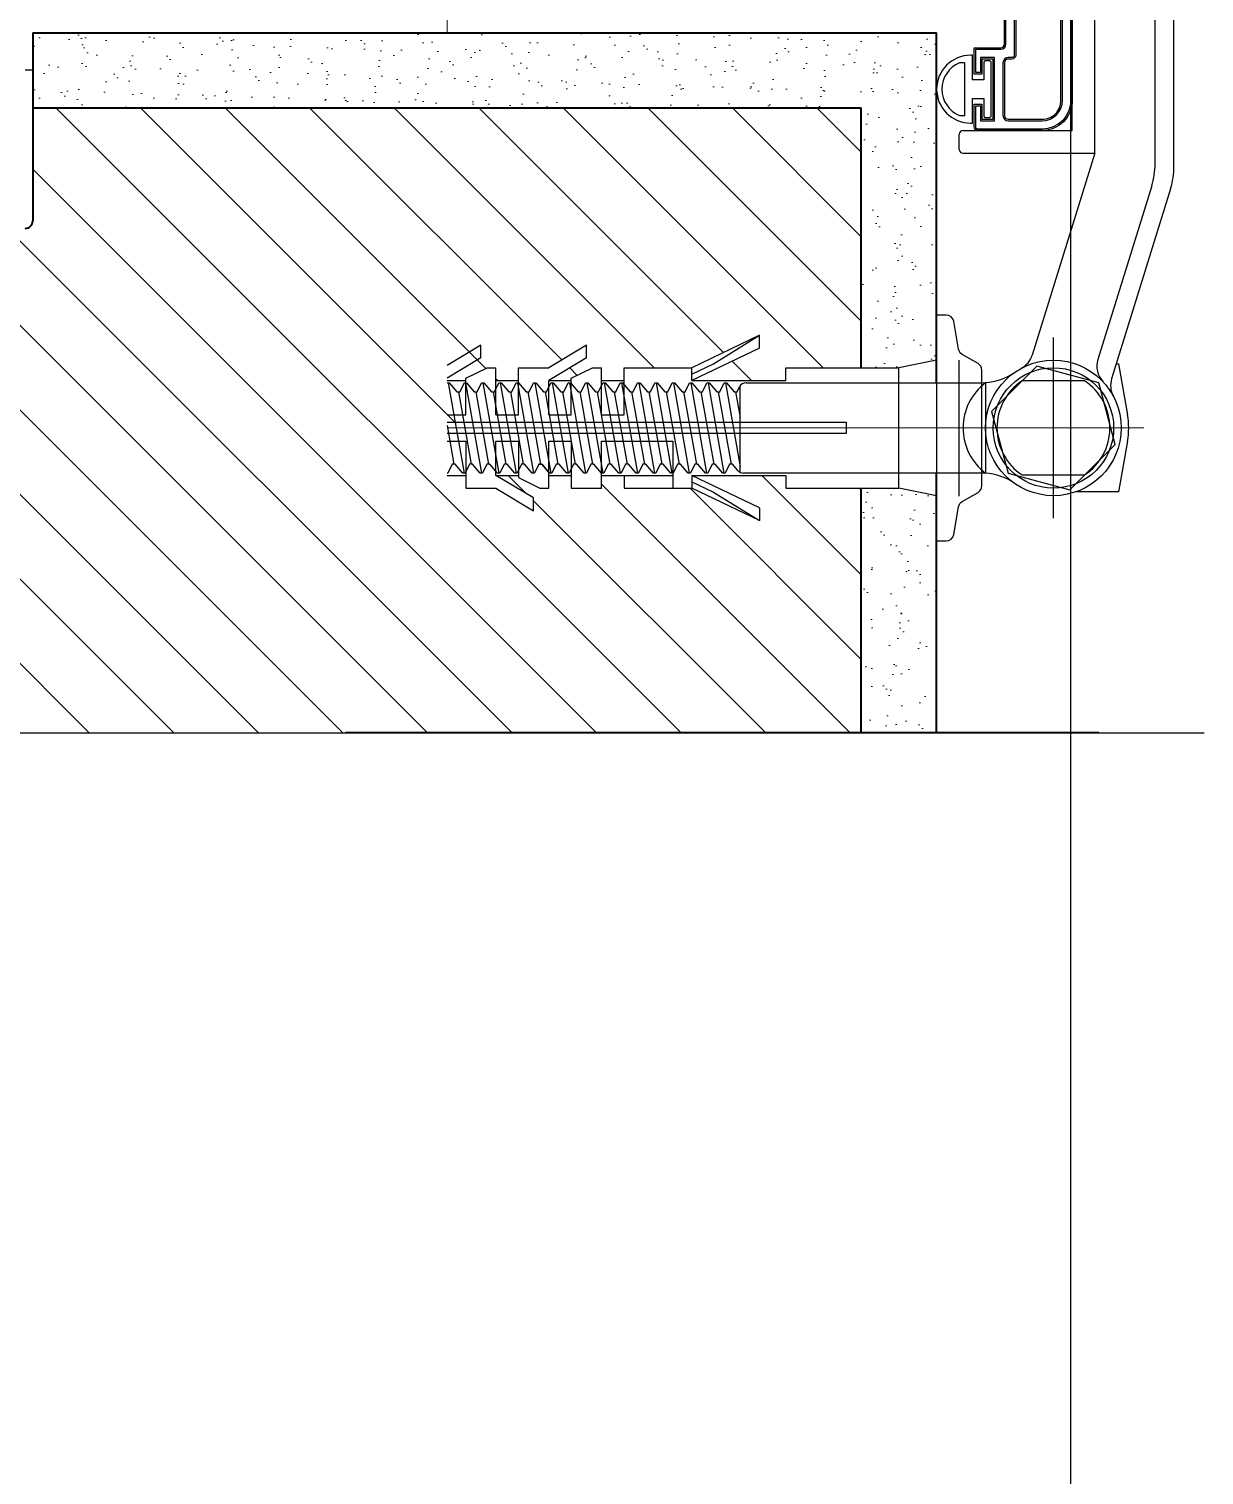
# Model space of a CAD drawing. Header units: millimetres. Extents: x 1251.1 to 1334.1, y 1577.6 to 1641.3.
# Drawn here: x 1298.6073 to 1298.7633, y 1613.4057 to 1613.5978 of the extents above; entities that cross this region are included whole.
import ezdxf

# ---------------------------------------------------------------- set-up
doc = ezdxf.new("R2010")
doc.units = ezdxf.units.MM
doc.linetypes.add('TRATTOPUNTO', pattern=[1, 0.5, -0.25, 0, -0.25])
doc.layers.add('MONTANTI sezioni - windows structure section', color=2, linetype='Continuous')
doc.layers.add('MURATURA', color=140, linetype='Continuous')
for name, color, linetype, lineweight in [('MURATURA sezioni - section wall', 7, 'Continuous', 40), ('PROIEZIONI finissime - fine lines', 251, 'Continuous', 9), ('SEZIONI medie - small section', 2, 'Continuous', 25), ('TRATTEGGIO - hatch', 252, 'Continuous', 20)]:
    doc.layers.add(name, color=color, linetype=linetype, lineweight=lineweight)

msp = doc.modelspace()

# ---------------------------------------------------------------- hatches: boundary and pattern name
at = {"layer": 'TRATTEGGIO - hatch'}
h = msp.add_hatch(dxfattribs=at)
h.set_pattern_fill('AR-SAND', color=256, scale=9.99999999999999e-05, angle=90, style=0)
h.set_pattern_definition([(232.5, (1298.162255909953, 1620.449824839633), (-0.004894132373293419, 0.0001600031295984047), [0, -0.003860799999999998, 0, -0.004317999999999997, 0, -0.004127499999999997]), (262.5, (1298.162255909953, 1620.449824839633), (-0.007168251005683537, -0.004495232831380021), [0, -0.002082799999999999, 0, -0.003479799999999997, 0, -0.001333499999999999]), (302.5, (1298.162255909953, 1620.452949039633), (-1.437184678545738e-05, -0.007909923702414572), [0, -0.001269999999999995, 0, -0.004571999999999983, 0, -0.005968999999999978]), (312.5, (1298.162255909953, 1620.452949039633), (-0.002229293232572161, -0.007635564524722966), [0, -0.0006349999999999995, 0, -0.002997199999999997, 0, -0.003428999999999997])])
h.paths.add_polyline_path([(1298.607785570899, 1613.587281313198), (1298.607785570899, 1613.597281313198), (1298.727785570899, 1613.597281313198), (1298.727785570899, 1613.553781313198), (1298.722785570899, 1613.552781313198), (1298.717785570899, 1613.552781313198), (1298.717785570899, 1613.587281313198)])
h.paths.add_polyline_path([(1298.727785570899, 1613.504281313198), (1298.717785570899, 1613.504281313198), (1298.717785570899, 1613.536781313198), (1298.722785570899, 1613.536781313198), (1298.727785570899, 1613.535781313198), (1298.727785570899, 1613.529781313198)])
h = msp.add_hatch(dxfattribs=at)
h.set_pattern_fill('ANSI31', color=256, scale=0.0025, angle=90, style=0)
h.set_pattern_definition([(135, (2077.323994996053, 1181.051795239792), (-0.005612660075668221, -0.005612660075668221), [])])
h.paths.add_polyline_path([(1298.475428917151, 1613.504281313198), (1298.475428917151, 1613.533894111539), (1298.529793417642, 1613.542281313198), (1298.529793417642, 1613.571156285538, 0.1952256424290443), (1298.530161268633, 1613.570500130325), (1298.550181900701, 1613.554500130325, 0.1701742515066235), (1298.550806202967, 1613.554281313198), (1298.596816851448, 1613.554281313198, 0.4142135623730951), (1298.597816851448, 1613.555281313198), (1298.597816851448, 1613.571281313198), (1298.606785570899, 1613.571281313198, 0.4142135623730284), (1298.607785570899, 1613.572281313198), (1298.607785570899, 1613.587281313198), (1298.717785570899, 1613.587281313198), (1298.717785570899, 1613.552781313198), (1298.707785570899, 1613.552781313198), (1298.707785570899, 1613.551081313198), (1298.695285570899, 1613.551081313198), (1298.704285570899, 1613.555381313198), (1298.704285570899, 1613.557081313198), (1298.695285570899, 1613.552781313198), (1298.686285570899, 1613.552781313198), (1298.686285570899, 1613.551081313198), (1298.683285570899, 1613.551081313198), (1298.683285570899, 1613.552781313198), (1298.682118904232, 1613.552781313198), (1298.679285570899, 1613.551381313198), (1298.679285570899, 1613.551081313198), (1298.676285570899, 1613.551081313198), (1298.681285570899, 1613.554081313198), (1298.681285570899, 1613.555781313198), (1298.676285570899, 1613.552781313198), (1298.672285570899, 1613.552781313198), (1298.672285570899, 1613.551081313198), (1298.669285570899, 1613.551081313198), (1298.669285570899, 1613.552781313198), (1298.668118904232, 1613.552781313198), (1298.665285570899, 1613.551381313198), (1298.665285570899, 1613.550781313198), (1298.665085570899, 1613.550781313198), (1298.664497163276, 1613.549581313198), (1298.664097163276, 1613.549581313198), (1298.663085570899, 1613.550781313198), (1298.662935570899, 1613.550781313198), (1298.663993532783, 1613.544781313198), (1298.662843532783, 1613.544781313198), (1298.663689902291, 1613.539981313198), (1298.663889902291, 1613.539981313198), (1298.664901494667, 1613.538781313198), (1298.665285570899, 1613.538781313198), (1298.665285570899, 1613.536781313198), (1298.669285570899, 1613.536781313198), (1298.674285570899, 1613.533781313198), (1298.674285570899, 1613.535481313198), (1298.669285570899, 1613.538481313198), (1298.672285570899, 1613.538481313198), (1298.672285570899, 1613.538181313198), (1298.675118904232, 1613.536781313198), (1298.676285570899, 1613.536781313198), (1298.676285570899, 1613.538481313198), (1298.679285570899, 1613.538481313198), (1298.679285570899, 1613.536781313198), (1298.683285570899, 1613.536781313198), (1298.683285570899, 1613.538481313198), (1298.686285570899, 1613.538481313198), (1298.686285570899, 1613.536781313198), (1298.695285570899, 1613.536781313198), (1298.704285570899, 1613.532481313198), (1298.704285570899, 1613.534181313198), (1298.695285570899, 1613.538481313198), (1298.707785570899, 1613.538481313198), (1298.707785570899, 1613.536781313198), (1298.717785570899, 1613.536781313198), (1298.717785570899, 1613.504281313198)])

# ---------------------------------------------------------------- linework, layer by layer
at = {"layer": 'MONTANTI sezioni - windows structure section'}
for p, q in [((1298.759285570899, 1613.579517285168), (1298.759285570899, 1613.644281313198)), ((1298.756785570899, 1613.579895976509), (1298.756785570899, 1613.633281313198)), ((1298.748785570899, 1613.581281313198), (1298.748785570899, 1613.604531313198)), ((1298.745785570899, 1613.584281313198), (1298.745785570899, 1613.602281313198)), ((1298.662785570899, 1613.597281313198), (1298.727785570899, 1613.597281313198)), ((1298.727785570899, 1613.550781313198), (1298.727785570899, 1613.597281313198)), ((1298.662785570899, 1613.587281313198), (1298.717785570899, 1613.587281313198)), ((1298.717785570899, 1613.552781313198), (1298.717785570899, 1613.587281313198)), ((1298.730785570899, 1613.581781313198), (1298.730785570899, 1613.583781313198)), ((1298.730785570899, 1613.581781313198), (1298.730785570899, 1613.583781313198)), ((1298.731285570899, 1613.584281313198), (1298.745785570899, 1613.584281313198)), ((1298.731285570899, 1613.581281313198), (1298.748785570899, 1613.581281313198)), ((1298.748785570899, 1613.581281313198), (1298.74047006296, 1613.554462943708)), ((1298.756336961485, 1613.576934399584), (1298.749184391145, 1613.553866623618)), ((1298.758836961485, 1613.576555708244), (1298.751010170948, 1613.551313502708)), ((1298.704285570899, 1613.557081313198), (1298.695285570899, 1613.552781313198)), ((1298.704285570899, 1613.557081313198), (1298.695285570899, 1613.552781313198)), ((1298.698160223707, 1613.553304758429), (1298.704285570899, 1613.557081313198)), ((1298.698160223707, 1613.553304758429), (1298.704285570899, 1613.557081313198)), ((1298.704285570899, 1613.555381313198), (1298.704285570899, 1613.557081313198)), ((1298.704285570899, 1613.555381313198), (1298.704285570899, 1613.557081313198)), ((1298.743285570899, 1613.532781313198), (1298.743285570899, 1613.556781313198)), ((1298.667285570899, 1613.555781313198), (1298.662785570899, 1613.553081313198)), ((1298.667285570899, 1613.555781313198), (1298.662785570899, 1613.553081313198)), ((1298.667285570899, 1613.554081313198), (1298.667285570899, 1613.555781313198)), ((1298.667285570899, 1613.554081313198), (1298.667285570899, 1613.555781313198)), ((1298.681285570899, 1613.555781313198), (1298.676285570899, 1613.552781313198)), ((1298.681285570899, 1613.555781313198), (1298.676285570899, 1613.552781313198)), ((1298.681285570899, 1613.554081313198), (1298.681285570899, 1613.555781313198)), ((1298.681285570899, 1613.554081313198), (1298.681285570899, 1613.555781313198)), ((1298.704285570899, 1613.555381313198), (1298.695285570899, 1613.551081313198)), ((1298.704285570899, 1613.555381313198), (1298.695285570899, 1613.551081313198)), ((1298.667285570899, 1613.554081313198), (1298.662785570899, 1613.551381313198)), ((1298.667285570899, 1613.554081313198), (1298.662785570899, 1613.551381313198)), ((1298.665285570899, 1613.551381313198), (1298.668118904232, 1613.552781313198)), ((1298.665285570899, 1613.551381313198), (1298.668118904232, 1613.552781313198)), ((1298.668118904232, 1613.552781313198), (1298.669285570899, 1613.552781313198)), ((1298.668118904232, 1613.552781313198), (1298.669285570899, 1613.552781313198)), ((1298.669285570899, 1613.546531313198), (1298.669285570899, 1613.552781313198)), ((1298.669285570899, 1613.546531313198), (1298.669285570899, 1613.552781313198)), ((1298.672285570899, 1613.546531313198), (1298.672285570899, 1613.552781313198)), ((1298.672285570899, 1613.552781313198), (1298.676285570899, 1613.552781313198)), ((1298.672285570899, 1613.546531313198), (1298.672285570899, 1613.552781313198)), ((1298.672285570899, 1613.552781313198), (1298.676285570899, 1613.552781313198)), ((1298.681285570899, 1613.554081313198), (1298.676285570899, 1613.551081313198)), ((1298.681285570899, 1613.554081313198), (1298.676285570899, 1613.551081313198)), ((1298.679285570899, 1613.551381313198), (1298.682118904232, 1613.552781313198)), ((1298.679285570899, 1613.551381313198), (1298.682118904232, 1613.552781313198)), ((1298.682118904232, 1613.552781313198), (1298.683285570899, 1613.552781313198)), ((1298.682118904232, 1613.552781313198), (1298.683285570899, 1613.552781313198)), ((1298.683285570899, 1613.546531313198), (1298.683285570899, 1613.552781313198)), ((1298.683285570899, 1613.546531313198), (1298.683285570899, 1613.552781313198)), ((1298.686285570899, 1613.552781313198), (1298.695285570899, 1613.552781313198)), ((1298.686285570899, 1613.552781313198), (1298.695285570899, 1613.552781313198)), ((1298.686285570899, 1613.546531313198), (1298.686285570899, 1613.552781313198)), ((1298.686285570899, 1613.546531313198), (1298.686285570899, 1613.552781313198)), ((1298.695285570899, 1613.551931313198), (1298.698160223707, 1613.553304758429)), ((1298.695285570899, 1613.551931313198), (1298.698160223707, 1613.553304758429)), ((1298.695285570899, 1613.551081313198), (1298.695285570899, 1613.552781313198)), ((1298.695285570899, 1613.551081313198), (1298.695285570899, 1613.552781313198)), ((1298.707785570899, 1613.551081313198), (1298.707785570899, 1613.552781313198)), ((1298.707785570899, 1613.552781313198), (1298.722785570899, 1613.552781313198)), ((1298.707785570899, 1613.551081313198), (1298.707785570899, 1613.552781313198)), ((1298.707785570899, 1613.552781313198), (1298.722785570899, 1613.552781313198)), ((1298.727785570899, 1613.553781313198), (1298.722785570899, 1613.552781313198)), ((1298.727785570899, 1613.553781313198), (1298.722785570899, 1613.552781313198)), ((1298.722785570899, 1613.536781313198), (1298.722785570899, 1613.552781313198)), ((1298.722785570899, 1613.536781313198), (1298.722785570899, 1613.552781313198)), ((1298.730785570899, 1613.535717083387), (1298.730785570899, 1613.553793509677)), ((1298.730785570899, 1613.535717083387), (1298.730785570899, 1613.553793509677)), ((1298.751620325259, 1613.553281313198), (1298.751941057682, 1613.553281313198)), ((1298.751941057682, 1613.553281313198), (1298.753133648429, 1613.546517794975)), ((1298.662785570899, 1613.551081313198), (1298.665285570899, 1613.551081313198)), ((1298.662785570899, 1613.551081313198), (1298.665285570899, 1613.551081313198)), ((1298.662785570899, 1613.550781313198), (1298.663085570899, 1613.550781313198)), ((1298.662785570899, 1613.550781313198), (1298.663085570899, 1613.550781313198)), ((1298.662935570899, 1613.550781313198), (1298.665051494667, 1613.538781313198)), ((1298.662935570899, 1613.550781313198), (1298.665051494667, 1613.538781313198)), ((1298.663085570899, 1613.550781313198), (1298.664097163276, 1613.549581313198)), ((1298.663085570899, 1613.550781313198), (1298.664097163276, 1613.549581313198)), ((1298.664497163276, 1613.549581313198), (1298.665085570899, 1613.550781313198)), ((1298.664497163276, 1613.549581313198), (1298.665085570899, 1613.550781313198)), ((1298.665085570899, 1613.550781313198), (1298.665385570899, 1613.550781313198)), ((1298.665085570899, 1613.550781313198), (1298.665385570899, 1613.550781313198)), ((1298.665235570899, 1613.550781313198), (1298.667351494667, 1613.538781313198)), ((1298.665235570899, 1613.550781313198), (1298.667351494667, 1613.538781313198)), ((1298.665285570899, 1613.546531313198), (1298.665285570899, 1613.551381313198)), ((1298.665285570899, 1613.546531313198), (1298.665285570899, 1613.551381313198)), ((1298.665385570899, 1613.550781313198), (1298.666397163276, 1613.549581313198)), ((1298.665385570899, 1613.550781313198), (1298.666397163276, 1613.549581313198)), ((1298.666797163276, 1613.549581313198), (1298.667385570899, 1613.550781313198)), ((1298.666797163276, 1613.549581313198), (1298.667385570899, 1613.550781313198)), ((1298.667385570899, 1613.550781313198), (1298.667685570899, 1613.550781313198)), ((1298.667385570899, 1613.550781313198), (1298.667685570899, 1613.550781313198)), ((1298.667535570899, 1613.550781313198), (1298.669651494668, 1613.538781313198)), ((1298.667535570899, 1613.550781313198), (1298.669651494668, 1613.538781313198)), ((1298.667685570899, 1613.550781313198), (1298.668697163276, 1613.549581313198)), ((1298.667685570899, 1613.550781313198), (1298.668697163276, 1613.549581313198)), ((1298.669097163276, 1613.549581313198), (1298.669685570899, 1613.550781313198)), ((1298.669097163276, 1613.549581313198), (1298.669685570899, 1613.550781313198)), ((1298.669285570899, 1613.551081313198), (1298.672285570899, 1613.551081313198)), ((1298.669285570899, 1613.551081313198), (1298.672285570899, 1613.551081313198)), ((1298.669685570899, 1613.550781313198), (1298.669985570899, 1613.550781313198)), ((1298.669685570899, 1613.550781313198), (1298.669985570899, 1613.550781313198)), ((1298.669835570899, 1613.550781313198), (1298.671951494667, 1613.538781313198)), ((1298.669835570899, 1613.550781313198), (1298.671951494667, 1613.538781313198)), ((1298.669985570899, 1613.550781313198), (1298.670997163276, 1613.549581313198)), ((1298.669985570899, 1613.550781313198), (1298.670997163276, 1613.549581313198)), ((1298.671397163276, 1613.549581313198), (1298.671985570899, 1613.550781313198)), ((1298.671397163276, 1613.549581313198), (1298.671985570899, 1613.550781313198)), ((1298.671985570899, 1613.550781313198), (1298.672285570899, 1613.550781313198)), ((1298.671985570899, 1613.550781313198), (1298.672285570899, 1613.550781313198)), ((1298.672135570899, 1613.550781313198), (1298.674251494667, 1613.538781313198)), ((1298.672135570899, 1613.550781313198), (1298.674251494667, 1613.538781313198)), ((1298.672285570899, 1613.550781313198), (1298.673297163276, 1613.549581313198)), ((1298.672285570899, 1613.550781313198), (1298.673297163276, 1613.549581313198)), ((1298.673697163276, 1613.549581313198), (1298.674285570899, 1613.550781313198)), ((1298.673697163276, 1613.549581313198), (1298.674285570899, 1613.550781313198)), ((1298.674285570899, 1613.550781313198), (1298.674585570899, 1613.550781313198)), ((1298.674285570899, 1613.550781313198), (1298.674585570899, 1613.550781313198)), ((1298.674435570899, 1613.550781313198), (1298.676551494667, 1613.538781313198)), ((1298.674435570899, 1613.550781313198), (1298.676551494667, 1613.538781313198)), ((1298.674585570899, 1613.550781313198), (1298.675597163276, 1613.549581313198)), ((1298.674585570899, 1613.550781313198), (1298.675597163276, 1613.549581313198)), ((1298.675997163276, 1613.549581313198), (1298.676585570899, 1613.550781313198)), ((1298.675997163276, 1613.549581313198), (1298.676585570899, 1613.550781313198)), ((1298.676285570899, 1613.546531313198), (1298.676285570899, 1613.551081313198)), ((1298.676285570899, 1613.551081313198), (1298.679285570899, 1613.551081313198)), ((1298.676285570899, 1613.546531313198), (1298.676285570899, 1613.551081313198)), ((1298.676285570899, 1613.551081313198), (1298.679285570899, 1613.551081313198)), ((1298.676585570899, 1613.550781313198), (1298.676885570899, 1613.550781313198)), ((1298.676585570899, 1613.550781313198), (1298.676885570899, 1613.550781313198)), ((1298.676735570899, 1613.550781313198), (1298.678851494667, 1613.538781313198)), ((1298.676735570899, 1613.550781313198), (1298.678851494667, 1613.538781313198)), ((1298.676885570899, 1613.550781313198), (1298.677897163276, 1613.549581313198)), ((1298.676885570899, 1613.550781313198), (1298.677897163276, 1613.549581313198)), ((1298.678297163276, 1613.549581313198), (1298.678885570899, 1613.550781313198)), ((1298.678297163276, 1613.549581313198), (1298.678885570899, 1613.550781313198)), ((1298.678885570899, 1613.550781313198), (1298.679185570899, 1613.550781313198)), ((1298.678885570899, 1613.550781313198), (1298.679185570899, 1613.550781313198)), ((1298.679035570899, 1613.550781313198), (1298.681151494667, 1613.538781313198)), ((1298.679035570899, 1613.550781313198), (1298.681151494667, 1613.538781313198)), ((1298.679185570899, 1613.550781313198), (1298.680197163276, 1613.549581313198)), ((1298.679185570899, 1613.550781313198), (1298.680197163276, 1613.549581313198)), ((1298.679285570899, 1613.546531313198), (1298.679285570899, 1613.551381313198)), ((1298.679285570899, 1613.546531313198), (1298.679285570899, 1613.551381313198)), ((1298.680597163276, 1613.549581313198), (1298.681185570899, 1613.550781313198)), ((1298.680597163276, 1613.549581313198), (1298.681185570899, 1613.550781313198)), ((1298.681185570899, 1613.550781313198), (1298.681485570899, 1613.550781313198)), ((1298.681185570899, 1613.550781313198), (1298.681485570899, 1613.550781313198)), ((1298.681335570899, 1613.550781313198), (1298.683451494667, 1613.538781313198)), ((1298.681335570899, 1613.550781313198), (1298.683451494667, 1613.538781313198)), ((1298.681485570899, 1613.550781313198), (1298.682497163276, 1613.549581313198)), ((1298.681485570899, 1613.550781313198), (1298.682497163276, 1613.549581313198)), ((1298.682897163276, 1613.549581313198), (1298.683485570899, 1613.550781313198)), ((1298.682897163276, 1613.549581313198), (1298.683485570899, 1613.550781313198)), ((1298.683285570899, 1613.551081313198), (1298.686285570899, 1613.551081313198)), ((1298.683285570899, 1613.551081313198), (1298.686285570899, 1613.551081313198)), ((1298.683485570899, 1613.550781313198), (1298.683785570899, 1613.550781313198)), ((1298.683485570899, 1613.550781313198), (1298.683785570899, 1613.550781313198)), ((1298.683635570899, 1613.550781313198), (1298.685751494667, 1613.538781313198)), ((1298.683635570899, 1613.550781313198), (1298.685751494667, 1613.538781313198)), ((1298.683785570899, 1613.550781313198), (1298.684797163276, 1613.549581313198)), ((1298.683785570899, 1613.550781313198), (1298.684797163276, 1613.549581313198)), ((1298.685197163276, 1613.549581313198), (1298.685785570899, 1613.550781313198)), ((1298.685197163276, 1613.549581313198), (1298.685785570899, 1613.550781313198)), ((1298.685785570899, 1613.550781313198), (1298.686085570899, 1613.550781313198)), ((1298.685785570899, 1613.550781313198), (1298.686085570899, 1613.550781313198)), ((1298.685935570899, 1613.550781313198), (1298.688051494667, 1613.538781313198)), ((1298.685935570899, 1613.550781313198), (1298.688051494667, 1613.538781313198)), ((1298.686085570899, 1613.550781313198), (1298.687097163276, 1613.549581313198)), ((1298.686085570899, 1613.550781313198), (1298.687097163276, 1613.549581313198)), ((1298.687497163276, 1613.549581313198), (1298.688085570899, 1613.550781313198)), ((1298.687497163276, 1613.549581313198), (1298.688085570899, 1613.550781313198)), ((1298.688085570899, 1613.550781313198), (1298.688385570899, 1613.550781313198)), ((1298.688085570899, 1613.550781313198), (1298.688385570899, 1613.550781313198)), ((1298.688235570899, 1613.550781313198), (1298.690351494668, 1613.538781313198)), ((1298.688235570899, 1613.550781313198), (1298.690351494668, 1613.538781313198)), ((1298.688385570899, 1613.550781313198), (1298.689397163276, 1613.549581313198)), ((1298.688385570899, 1613.550781313198), (1298.689397163276, 1613.549581313198)), ((1298.689797163276, 1613.549581313198), (1298.690385570899, 1613.550781313198)), ((1298.689797163276, 1613.549581313198), (1298.690385570899, 1613.550781313198)), ((1298.690385570899, 1613.550781313198), (1298.690685570899, 1613.550781313198)), ((1298.690385570899, 1613.550781313198), (1298.690685570899, 1613.550781313198)), ((1298.690535570899, 1613.550781313198), (1298.692651494667, 1613.538781313198)), ((1298.690535570899, 1613.550781313198), (1298.692651494667, 1613.538781313198)), ((1298.690685570899, 1613.550781313198), (1298.691697163276, 1613.549581313198)), ((1298.690685570899, 1613.550781313198), (1298.691697163276, 1613.549581313198)), ((1298.692097163276, 1613.549581313198), (1298.692685570899, 1613.550781313198)), ((1298.692097163276, 1613.549581313198), (1298.692685570899, 1613.550781313198)), ((1298.692685570899, 1613.550781313198), (1298.692985570899, 1613.550781313198)), ((1298.692685570899, 1613.550781313198), (1298.692985570899, 1613.550781313198)), ((1298.692835570899, 1613.550781313198), (1298.694951494667, 1613.538781313198)), ((1298.692835570899, 1613.550781313198), (1298.694951494667, 1613.538781313198)), ((1298.692985570899, 1613.550781313198), (1298.693997163276, 1613.549581313198)), ((1298.692985570899, 1613.550781313198), (1298.693997163276, 1613.549581313198)), ((1298.694397163276, 1613.549581313198), (1298.694985570899, 1613.550781313198)), ((1298.694397163276, 1613.549581313198), (1298.694985570899, 1613.550781313198)), ((1298.694985570899, 1613.550781313198), (1298.695285570899, 1613.550781313198)), ((1298.694985570899, 1613.550781313198), (1298.695285570899, 1613.550781313198)), ((1298.695135570899, 1613.550781313198), (1298.697251494667, 1613.538781313198)), ((1298.695135570899, 1613.550781313198), (1298.697251494667, 1613.538781313198)), ((1298.695285570899, 1613.551081313198), (1298.707785570899, 1613.551081313198)), ((1298.695285570899, 1613.551081313198), (1298.707785570899, 1613.551081313198)), ((1298.695285570899, 1613.550781313198), (1298.696297163276, 1613.549581313198)), ((1298.695285570899, 1613.550781313198), (1298.696297163276, 1613.549581313198)), ((1298.696697163276, 1613.549581313198), (1298.697285570899, 1613.550781313198)), ((1298.696697163276, 1613.549581313198), (1298.697285570899, 1613.550781313198)), ((1298.697285570899, 1613.550781313198), (1298.697585570899, 1613.550781313198)), ((1298.697285570899, 1613.550781313198), (1298.697585570899, 1613.550781313198)), ((1298.697435570899, 1613.550781313198), (1298.699551494668, 1613.538781313198)), ((1298.697435570899, 1613.550781313198), (1298.699551494668, 1613.538781313198)), ((1298.697585570899, 1613.550781313198), (1298.698597163276, 1613.549581313198)), ((1298.697585570899, 1613.550781313198), (1298.698597163276, 1613.549581313198)), ((1298.698997163276, 1613.549581313198), (1298.699585570899, 1613.550781313198)), ((1298.698997163276, 1613.549581313198), (1298.699585570899, 1613.550781313198)), ((1298.699585570899, 1613.550781313198), (1298.699885570899, 1613.550781313198)), ((1298.699585570899, 1613.550781313198), (1298.699885570899, 1613.550781313198)), ((1298.699735570899, 1613.550781313198), (1298.701701494667, 1613.539632005471)), ((1298.699735570899, 1613.550781313198), (1298.701701494667, 1613.539632005471)), ((1298.699885570899, 1613.550781313198), (1298.700897163276, 1613.549581313198)), ((1298.699885570899, 1613.550781313198), (1298.700897163276, 1613.549581313198)), ((1298.702508978495, 1613.550781313198), (1298.73369778888, 1613.550781313198)), ((1298.702508978495, 1613.550781313198), (1298.73369778888, 1613.550781313198)), ((1298.734285570899, 1613.550781313198), (1298.734285570899, 1613.538781313198)), ((1298.734285570899, 1613.550781313198), (1298.734285570899, 1613.538781313198)), ((1298.664097163276, 1613.549581313198), (1298.664497163276, 1613.549581313198)), ((1298.664097163276, 1613.549581313198), (1298.664497163276, 1613.549581313198)), ((1298.664297163276, 1613.549581313198), (1298.665989902291, 1613.539981313198)), ((1298.664297163276, 1613.549581313198), (1298.665989902291, 1613.539981313198)), ((1298.666397163276, 1613.549581313198), (1298.666797163276, 1613.549581313198)), ((1298.666397163276, 1613.549581313198), (1298.666797163276, 1613.549581313198)), ((1298.666597163276, 1613.549581313198), (1298.668289902291, 1613.539981313198)), ((1298.666597163276, 1613.549581313198), (1298.668289902291, 1613.539981313198)), ((1298.668697163276, 1613.549581313198), (1298.669097163276, 1613.549581313198)), ((1298.668697163276, 1613.549581313198), (1298.669097163276, 1613.549581313198)), ((1298.668897163276, 1613.549581313198), (1298.67058990229, 1613.539981313198)), ((1298.668897163276, 1613.549581313198), (1298.67058990229, 1613.539981313198)), ((1298.670997163276, 1613.549581313198), (1298.671397163276, 1613.549581313198)), ((1298.670997163276, 1613.549581313198), (1298.671397163276, 1613.549581313198)), ((1298.671197163276, 1613.549581313198), (1298.672889902291, 1613.539981313198)), ((1298.671197163276, 1613.549581313198), (1298.672889902291, 1613.539981313198)), ((1298.673297163276, 1613.549581313198), (1298.673697163276, 1613.549581313198)), ((1298.673297163276, 1613.549581313198), (1298.673697163276, 1613.549581313198)), ((1298.673497163276, 1613.549581313198), (1298.675189902291, 1613.539981313198)), ((1298.673497163276, 1613.549581313198), (1298.675189902291, 1613.539981313198)), ((1298.675597163276, 1613.549581313198), (1298.675997163276, 1613.549581313198)), ((1298.675597163276, 1613.549581313198), (1298.675997163276, 1613.549581313198)), ((1298.675797163276, 1613.549581313198), (1298.677489902291, 1613.539981313198)), ((1298.675797163276, 1613.549581313198), (1298.677489902291, 1613.539981313198)), ((1298.677897163276, 1613.549581313198), (1298.678297163276, 1613.549581313198)), ((1298.677897163276, 1613.549581313198), (1298.678297163276, 1613.549581313198)), ((1298.678097163276, 1613.549581313198), (1298.67978990229, 1613.539981313198)), ((1298.678097163276, 1613.549581313198), (1298.67978990229, 1613.539981313198)), ((1298.680197163276, 1613.549581313198), (1298.680597163276, 1613.549581313198)), ((1298.680197163276, 1613.549581313198), (1298.680597163276, 1613.549581313198)), ((1298.680397163276, 1613.549581313198), (1298.68208990229, 1613.539981313198)), ((1298.680397163276, 1613.549581313198), (1298.68208990229, 1613.539981313198)), ((1298.682497163276, 1613.549581313198), (1298.682897163276, 1613.549581313198)), ((1298.682497163276, 1613.549581313198), (1298.682897163276, 1613.549581313198)), ((1298.682697163276, 1613.549581313198), (1298.684389902291, 1613.539981313198)), ((1298.682697163276, 1613.549581313198), (1298.684389902291, 1613.539981313198)), ((1298.684797163276, 1613.549581313198), (1298.685197163276, 1613.549581313198)), ((1298.684797163276, 1613.549581313198), (1298.685197163276, 1613.549581313198)), ((1298.684997163276, 1613.549581313198), (1298.68668990229, 1613.539981313198)), ((1298.684997163276, 1613.549581313198), (1298.68668990229, 1613.539981313198)), ((1298.687097163276, 1613.549581313198), (1298.687497163276, 1613.549581313198)), ((1298.687097163276, 1613.549581313198), (1298.687497163276, 1613.549581313198)), ((1298.687297163276, 1613.549581313198), (1298.68898990229, 1613.539981313198)), ((1298.687297163276, 1613.549581313198), (1298.68898990229, 1613.539981313198)), ((1298.689397163276, 1613.549581313198), (1298.689797163276, 1613.549581313198)), ((1298.689397163276, 1613.549581313198), (1298.689797163276, 1613.549581313198)), ((1298.689597163276, 1613.549581313198), (1298.69128990229, 1613.539981313198)), ((1298.689597163276, 1613.549581313198), (1298.69128990229, 1613.539981313198)), ((1298.691697163276, 1613.549581313198), (1298.692097163276, 1613.549581313198)), ((1298.691697163276, 1613.549581313198), (1298.692097163276, 1613.549581313198)), ((1298.691897163276, 1613.549581313198), (1298.693589902291, 1613.539981313198)), ((1298.691897163276, 1613.549581313198), (1298.693589902291, 1613.539981313198)), ((1298.693997163276, 1613.549581313198), (1298.694397163276, 1613.549581313198)), ((1298.693997163276, 1613.549581313198), (1298.694397163276, 1613.549581313198)), ((1298.694197163276, 1613.549581313198), (1298.695889902291, 1613.539981313198)), ((1298.694197163276, 1613.549581313198), (1298.695889902291, 1613.539981313198)), ((1298.696297163276, 1613.549581313198), (1298.696697163276, 1613.549581313198)), ((1298.696297163276, 1613.549581313198), (1298.696697163276, 1613.549581313198)), ((1298.696497163276, 1613.549581313198), (1298.698189902291, 1613.539981313198)), ((1298.696497163276, 1613.549581313198), (1298.698189902291, 1613.539981313198)), ((1298.698597163276, 1613.549581313198), (1298.698997163276, 1613.549581313198)), ((1298.698597163276, 1613.549581313198), (1298.698997163276, 1613.549581313198)), ((1298.698797163276, 1613.549581313198), (1298.70048990229, 1613.539981313198)), ((1298.698797163276, 1613.549581313198), (1298.70048990229, 1613.539981313198)), ((1298.700897163276, 1613.549581313198), (1298.701297163276, 1613.549581313198)), ((1298.700897163276, 1613.549581313198), (1298.701297163276, 1613.549581313198)), ((1298.701097163276, 1613.549581313198), (1298.701701494667, 1613.546153979564)), ((1298.701097163276, 1613.549581313198), (1298.701701494667, 1613.546153979564)), ((1298.701297163276, 1613.549581313198), (1298.701611108739, 1613.550221574372)), ((1298.701297163276, 1613.549581313198), (1298.701611108739, 1613.550221574372)), ((1298.701701494667, 1613.53889596054), (1298.701701494667, 1613.550371202907)), ((1298.701701494667, 1613.53889596054), (1298.701701494667, 1613.550371202907)), ((1298.662785570899, 1613.546531313198), (1298.665285570899, 1613.546531313198)), ((1298.662785570899, 1613.546531313198), (1298.665285570899, 1613.546531313198)), ((1298.662785570899, 1613.545531313198), (1298.715785570899, 1613.545531313198)), ((1298.662785570899, 1613.545531313198), (1298.715785570899, 1613.545531313198)), ((1298.662785570899, 1613.545110031378), (1298.663689902291, 1613.539981313198)), ((1298.662785570899, 1613.545110031378), (1298.663689902291, 1613.539981313198)), ((1298.669285570899, 1613.546531313198), (1298.672285570899, 1613.546531313198)), ((1298.669285570899, 1613.546531313198), (1298.672285570899, 1613.546531313198)), ((1298.676285570899, 1613.546531313198), (1298.679285570899, 1613.546531313198)), ((1298.676285570899, 1613.546531313198), (1298.679285570899, 1613.546531313198)), ((1298.683285570899, 1613.546531313198), (1298.686285570899, 1613.546531313198)), ((1298.683285570899, 1613.546531313198), (1298.686285570899, 1613.546531313198)), ((1298.715785570899, 1613.545531313198), (1298.715785570899, 1613.544031313198)), ((1298.715785570899, 1613.545531313198), (1298.715785570899, 1613.544031313198)), ((1298.715785570899, 1613.544031313198), (1298.662785570899, 1613.544031313198)), ((1298.715785570899, 1613.544031313198), (1298.662785570899, 1613.544031313198)), ((1298.662785570899, 1613.543031313198), (1298.665285570899, 1613.543031313198)), ((1298.662785570899, 1613.543031313198), (1298.665285570899, 1613.543031313198)), ((1298.665285570899, 1613.543031313198), (1298.665285570899, 1613.536781313198)), ((1298.665285570899, 1613.543031313198), (1298.665285570899, 1613.536781313198)), ((1298.669285570899, 1613.543031313198), (1298.672285570899, 1613.543031313198)), ((1298.669285570899, 1613.538481313198), (1298.669285570899, 1613.543031313198)), ((1298.669285570899, 1613.538481313198), (1298.669285570899, 1613.543031313198)), ((1298.669285570899, 1613.543031313198), (1298.672285570899, 1613.543031313198)), ((1298.672285570899, 1613.543031313198), (1298.672285570899, 1613.538181313198)), ((1298.672285570899, 1613.543031313198), (1298.672285570899, 1613.538181313198)), ((1298.676285570899, 1613.543031313198), (1298.679285570899, 1613.543031313198)), ((1298.676285570899, 1613.536781313198), (1298.676285570899, 1613.543031313198)), ((1298.676285570899, 1613.536781313198), (1298.676285570899, 1613.543031313198)), ((1298.676285570899, 1613.543031313198), (1298.679285570899, 1613.543031313198)), ((1298.679285570899, 1613.543031313198), (1298.679285570899, 1613.536781313198)), ((1298.679285570899, 1613.543031313198), (1298.679285570899, 1613.536781313198)), ((1298.683285570899, 1613.543031313198), (1298.692785570899, 1613.543031313198)), ((1298.683285570899, 1613.543031313198), (1298.692785570899, 1613.543031313198)), ((1298.683285570899, 1613.536781313198), (1298.683285570899, 1613.543031313198)), ((1298.683285570899, 1613.536781313198), (1298.683285570899, 1613.543031313198)), ((1298.692785570899, 1613.543031313198), (1298.692785570899, 1613.536781313198)), ((1298.692785570899, 1613.543031313198), (1298.692785570899, 1613.536781313198)), ((1298.753133648429, 1613.543044831421), (1298.751941057682, 1613.536281313198)), ((1298.663489902291, 1613.539981313198), (1298.662901494667, 1613.538781313198)), ((1298.663489902291, 1613.539981313198), (1298.662901494667, 1613.538781313198)), ((1298.663889902291, 1613.539981313198), (1298.663489902291, 1613.539981313198)), ((1298.663889902291, 1613.539981313198), (1298.663489902291, 1613.539981313198)), ((1298.664901494667, 1613.538781313198), (1298.663889902291, 1613.539981313198)), ((1298.664901494667, 1613.538781313198), (1298.663889902291, 1613.539981313198)), ((1298.66578990229, 1613.539981313198), (1298.665201494667, 1613.538781313198)), ((1298.66578990229, 1613.539981313198), (1298.665201494667, 1613.538781313198)), ((1298.666189902291, 1613.539981313198), (1298.66578990229, 1613.539981313198)), ((1298.666189902291, 1613.539981313198), (1298.66578990229, 1613.539981313198)), ((1298.667201494667, 1613.538781313198), (1298.666189902291, 1613.539981313198)), ((1298.667201494667, 1613.538781313198), (1298.666189902291, 1613.539981313198)), ((1298.66808990229, 1613.539981313198), (1298.667501494667, 1613.538781313198)), ((1298.66808990229, 1613.539981313198), (1298.667501494667, 1613.538781313198)), ((1298.668489902291, 1613.539981313198), (1298.66808990229, 1613.539981313198)), ((1298.668489902291, 1613.539981313198), (1298.66808990229, 1613.539981313198)), ((1298.669501494667, 1613.538781313198), (1298.668489902291, 1613.539981313198)), ((1298.669501494667, 1613.538781313198), (1298.668489902291, 1613.539981313198)), ((1298.67038990229, 1613.539981313198), (1298.669801494667, 1613.538781313198)), ((1298.67038990229, 1613.539981313198), (1298.669801494667, 1613.538781313198)), ((1298.67078990229, 1613.539981313198), (1298.67038990229, 1613.539981313198)), ((1298.67078990229, 1613.539981313198), (1298.67038990229, 1613.539981313198)), ((1298.671801494667, 1613.538781313198), (1298.67078990229, 1613.539981313198)), ((1298.671801494667, 1613.538781313198), (1298.67078990229, 1613.539981313198)), ((1298.672689902291, 1613.539981313198), (1298.672101494667, 1613.538781313198)), ((1298.672689902291, 1613.539981313198), (1298.672101494667, 1613.538781313198)), ((1298.67308990229, 1613.539981313198), (1298.672689902291, 1613.539981313198)), ((1298.67308990229, 1613.539981313198), (1298.672689902291, 1613.539981313198)), ((1298.674101494667, 1613.538781313198), (1298.67308990229, 1613.539981313198)), ((1298.674101494667, 1613.538781313198), (1298.67308990229, 1613.539981313198)), ((1298.67498990229, 1613.539981313198), (1298.674401494667, 1613.538781313198)), ((1298.67498990229, 1613.539981313198), (1298.674401494667, 1613.538781313198)), ((1298.675389902291, 1613.539981313198), (1298.67498990229, 1613.539981313198)), ((1298.67498990229, 1613.539981313198), (1298.675389902291, 1613.539981313198)), ((1298.67498990229, 1613.539981313198), (1298.675389902291, 1613.539981313198)), ((1298.675389902291, 1613.539981313198), (1298.67498990229, 1613.539981313198)), ((1298.676401494668, 1613.538781313198), (1298.675389902291, 1613.539981313198)), ((1298.675389902291, 1613.539981313198), (1298.676401494668, 1613.538781313198)), ((1298.675389902291, 1613.539981313198), (1298.676401494668, 1613.538781313198)), ((1298.676401494668, 1613.538781313198), (1298.675389902291, 1613.539981313198)), ((1298.677289902291, 1613.539981313198), (1298.676701494667, 1613.538781313198)), ((1298.677289902291, 1613.539981313198), (1298.676701494667, 1613.538781313198)), ((1298.67768990229, 1613.539981313198), (1298.677289902291, 1613.539981313198)), ((1298.67768990229, 1613.539981313198), (1298.677289902291, 1613.539981313198)), ((1298.678701494667, 1613.538781313198), (1298.67768990229, 1613.539981313198)), ((1298.678701494667, 1613.538781313198), (1298.67768990229, 1613.539981313198)), ((1298.67958990229, 1613.539981313198), (1298.679001494667, 1613.538781313198)), ((1298.67958990229, 1613.539981313198), (1298.679001494667, 1613.538781313198)), ((1298.679989902291, 1613.539981313198), (1298.67958990229, 1613.539981313198)), ((1298.679989902291, 1613.539981313198), (1298.67958990229, 1613.539981313198)), ((1298.681001494667, 1613.538781313198), (1298.679989902291, 1613.539981313198)), ((1298.681001494667, 1613.538781313198), (1298.679989902291, 1613.539981313198)), ((1298.681889902291, 1613.539981313198), (1298.681301494667, 1613.538781313198)), ((1298.681889902291, 1613.539981313198), (1298.681301494667, 1613.538781313198)), ((1298.68228990229, 1613.539981313198), (1298.681889902291, 1613.539981313198)), ((1298.68228990229, 1613.539981313198), (1298.681889902291, 1613.539981313198)), ((1298.683301494667, 1613.538781313198), (1298.68228990229, 1613.539981313198)), ((1298.683301494667, 1613.538781313198), (1298.68228990229, 1613.539981313198)), ((1298.684189902291, 1613.539981313198), (1298.683601494668, 1613.538781313198)), ((1298.684189902291, 1613.539981313198), (1298.683601494668, 1613.538781313198)), ((1298.684589902291, 1613.539981313198), (1298.684189902291, 1613.539981313198)), ((1298.684589902291, 1613.539981313198), (1298.684189902291, 1613.539981313198)), ((1298.685601494667, 1613.538781313198), (1298.684589902291, 1613.539981313198)), ((1298.685601494667, 1613.538781313198), (1298.684589902291, 1613.539981313198)), ((1298.686489902291, 1613.539981313198), (1298.685901494667, 1613.538781313198)), ((1298.686489902291, 1613.539981313198), (1298.685901494667, 1613.538781313198)), ((1298.686889902291, 1613.539981313198), (1298.686489902291, 1613.539981313198)), ((1298.686889902291, 1613.539981313198), (1298.686489902291, 1613.539981313198)), ((1298.687901494667, 1613.538781313198), (1298.686889902291, 1613.539981313198)), ((1298.687901494667, 1613.538781313198), (1298.686889902291, 1613.539981313198)), ((1298.68878990229, 1613.539981313198), (1298.688201494667, 1613.538781313198)), ((1298.68878990229, 1613.539981313198), (1298.688201494667, 1613.538781313198)), ((1298.689189902291, 1613.539981313198), (1298.68878990229, 1613.539981313198)), ((1298.689189902291, 1613.539981313198), (1298.68878990229, 1613.539981313198)), ((1298.690201494667, 1613.538781313198), (1298.689189902291, 1613.539981313198)), ((1298.690201494667, 1613.538781313198), (1298.689189902291, 1613.539981313198)), ((1298.691089902291, 1613.539981313198), (1298.690501494667, 1613.538781313198)), ((1298.691089902291, 1613.539981313198), (1298.690501494667, 1613.538781313198)), ((1298.69148990229, 1613.539981313198), (1298.691089902291, 1613.539981313198)), ((1298.69148990229, 1613.539981313198), (1298.691089902291, 1613.539981313198)), ((1298.692501494667, 1613.538781313198), (1298.69148990229, 1613.539981313198)), ((1298.692501494667, 1613.538781313198), (1298.69148990229, 1613.539981313198)), ((1298.693389902291, 1613.539981313198), (1298.692801494667, 1613.538781313198)), ((1298.693389902291, 1613.539981313198), (1298.692801494667, 1613.538781313198)), ((1298.693789902291, 1613.539981313198), (1298.693389902291, 1613.539981313198)), ((1298.693789902291, 1613.539981313198), (1298.693389902291, 1613.539981313198)), ((1298.694801494667, 1613.538781313198), (1298.693789902291, 1613.539981313198)), ((1298.694801494667, 1613.538781313198), (1298.693789902291, 1613.539981313198)), ((1298.69568990229, 1613.539981313198), (1298.695101494667, 1613.538781313198)), ((1298.69568990229, 1613.539981313198), (1298.695101494667, 1613.538781313198)), ((1298.696089902291, 1613.539981313198), (1298.69568990229, 1613.539981313198)), ((1298.696089902291, 1613.539981313198), (1298.69568990229, 1613.539981313198)), ((1298.697101494667, 1613.538781313198), (1298.696089902291, 1613.539981313198)), ((1298.697101494667, 1613.538781313198), (1298.696089902291, 1613.539981313198)), ((1298.69798990229, 1613.539981313198), (1298.697401494667, 1613.538781313198)), ((1298.69798990229, 1613.539981313198), (1298.697401494667, 1613.538781313198)), ((1298.698389902291, 1613.539981313198), (1298.69798990229, 1613.539981313198)), ((1298.698389902291, 1613.539981313198), (1298.69798990229, 1613.539981313198)), ((1298.699401494667, 1613.538781313198), (1298.698389902291, 1613.539981313198)), ((1298.699401494667, 1613.538781313198), (1298.698389902291, 1613.539981313198)), ((1298.70028990229, 1613.539981313198), (1298.699701494667, 1613.538781313198)), ((1298.70028990229, 1613.539981313198), (1298.699701494667, 1613.538781313198)), ((1298.70068990229, 1613.539981313198), (1298.70028990229, 1613.539981313198)), ((1298.70068990229, 1613.539981313198), (1298.70028990229, 1613.539981313198)), ((1298.701401838307, 1613.539136780125), (1298.70068990229, 1613.539981313198)), ((1298.701401838307, 1613.539136780125), (1298.70068990229, 1613.539981313198)), ((1298.662901494667, 1613.538781313198), (1298.662785570899, 1613.538781313198)), ((1298.662901494667, 1613.538781313198), (1298.662785570899, 1613.538781313198)), ((1298.662785570899, 1613.538481313198), (1298.665285570899, 1613.538481313198)), ((1298.662785570899, 1613.538481313198), (1298.665285570899, 1613.538481313198)), ((1298.665201494667, 1613.538781313198), (1298.664901494667, 1613.538781313198)), ((1298.665201494667, 1613.538781313198), (1298.664901494667, 1613.538781313198)), ((1298.667501494667, 1613.538781313198), (1298.667201494667, 1613.538781313198)), ((1298.667501494667, 1613.538781313198), (1298.667201494667, 1613.538781313198)), ((1298.669285570899, 1613.538481313198), (1298.672285570899, 1613.538481313198)), ((1298.674285570899, 1613.535481313198), (1298.669285570899, 1613.538481313198)), ((1298.669285570899, 1613.538481313198), (1298.672285570899, 1613.538481313198)), ((1298.674285570899, 1613.535481313198), (1298.669285570899, 1613.538481313198)), ((1298.669801494667, 1613.538781313198), (1298.669501494667, 1613.538781313198)), ((1298.669801494667, 1613.538781313198), (1298.669501494667, 1613.538781313198)), ((1298.672101494667, 1613.538781313198), (1298.671801494667, 1613.538781313198)), ((1298.672101494667, 1613.538781313198), (1298.671801494667, 1613.538781313198)), ((1298.672285570899, 1613.538181313198), (1298.675118904232, 1613.536781313198)), ((1298.672285570899, 1613.538181313198), (1298.675118904232, 1613.536781313198)), ((1298.674401494667, 1613.538781313198), (1298.674101494667, 1613.538781313198)), ((1298.674401494667, 1613.538781313198), (1298.674101494667, 1613.538781313198)), ((1298.676285570899, 1613.538481313198), (1298.679285570899, 1613.538481313198)), ((1298.676285570899, 1613.538481313198), (1298.679285570899, 1613.538481313198)), ((1298.676701494667, 1613.538781313198), (1298.676401494668, 1613.538781313198)), ((1298.676701494667, 1613.538781313198), (1298.676401494668, 1613.538781313198)), ((1298.679001494667, 1613.538781313198), (1298.678701494667, 1613.538781313198)), ((1298.679001494667, 1613.538781313198), (1298.678701494667, 1613.538781313198)), ((1298.681301494667, 1613.538781313198), (1298.681001494667, 1613.538781313198)), ((1298.681301494667, 1613.538781313198), (1298.681001494667, 1613.538781313198)), ((1298.683285570899, 1613.538481313198), (1298.692785570899, 1613.538481313198)), ((1298.683285570899, 1613.538481313198), (1298.692785570899, 1613.538481313198)), ((1298.683601494668, 1613.538781313198), (1298.683301494667, 1613.538781313198)), ((1298.683601494668, 1613.538781313198), (1298.683301494667, 1613.538781313198)), ((1298.685901494667, 1613.538781313198), (1298.685601494667, 1613.538781313198)), ((1298.685901494667, 1613.538781313198), (1298.685601494667, 1613.538781313198)), ((1298.686285570899, 1613.538481313198), (1298.686285570899, 1613.536781313198)), ((1298.686285570899, 1613.538481313198), (1298.686285570899, 1613.536781313198)), ((1298.688201494667, 1613.538781313198), (1298.687901494667, 1613.538781313198)), ((1298.688201494667, 1613.538781313198), (1298.687901494667, 1613.538781313198)), ((1298.690501494667, 1613.538781313198), (1298.690201494667, 1613.538781313198)), ((1298.690501494667, 1613.538781313198), (1298.690201494667, 1613.538781313198)), ((1298.692801494667, 1613.538781313198), (1298.692501494667, 1613.538781313198)), ((1298.692801494667, 1613.538781313198), (1298.692501494667, 1613.538781313198)), ((1298.695101494667, 1613.538781313198), (1298.694801494667, 1613.538781313198)), ((1298.695101494667, 1613.538781313198), (1298.694801494667, 1613.538781313198)), ((1298.695285570899, 1613.538481313198), (1298.695285570899, 1613.536781313198)), ((1298.695285570899, 1613.538481313198), (1298.707785570899, 1613.538481313198)), ((1298.704285570899, 1613.534181313198), (1298.695285570899, 1613.538481313198)), ((1298.695285570899, 1613.538481313198), (1298.707785570899, 1613.538481313198)), ((1298.704285570899, 1613.534181313198), (1298.695285570899, 1613.538481313198)), ((1298.695285570899, 1613.538481313198), (1298.695285570899, 1613.536781313198)), ((1298.695285570899, 1613.537631313198), (1298.698160223707, 1613.536257867968)), ((1298.695285570899, 1613.537631313198), (1298.698160223707, 1613.536257867968)), ((1298.697401494667, 1613.538781313198), (1298.697101494667, 1613.538781313198)), ((1298.697401494667, 1613.538781313198), (1298.697101494667, 1613.538781313198)), ((1298.699701494667, 1613.538781313198), (1298.699401494667, 1613.538781313198)), ((1298.699701494667, 1613.538781313198), (1298.699401494667, 1613.538781313198)), ((1298.73369778888, 1613.538781313198), (1298.702166414736, 1613.538781313198)), ((1298.73369778888, 1613.538781313198), (1298.702166414736, 1613.538781313198)), ((1298.707785570899, 1613.538481313198), (1298.707785570899, 1613.536781313198)), ((1298.707785570899, 1613.538481313198), (1298.707785570899, 1613.536781313198)), ((1298.665285570899, 1613.536781313198), (1298.669285570899, 1613.536781313198)), ((1298.665285570899, 1613.536781313198), (1298.669285570899, 1613.536781313198)), ((1298.669285570899, 1613.536781313198), (1298.674285570899, 1613.533781313198)), ((1298.669285570899, 1613.536781313198), (1298.674285570899, 1613.533781313198)), ((1298.674285570899, 1613.533781313198), (1298.674285570899, 1613.535481313198)), ((1298.674285570899, 1613.533781313198), (1298.674285570899, 1613.535481313198)), ((1298.675118904232, 1613.536781313198), (1298.676285570899, 1613.536781313198)), ((1298.675118904232, 1613.536781313198), (1298.676285570899, 1613.536781313198)), ((1298.679285570899, 1613.536781313198), (1298.683285570899, 1613.536781313198)), ((1298.679285570899, 1613.536781313198), (1298.683285570899, 1613.536781313198)), ((1298.686285570899, 1613.536781313198), (1298.695285570899, 1613.536781313198)), ((1298.686285570899, 1613.536781313198), (1298.695285570899, 1613.536781313198)), ((1298.704285570899, 1613.532481313198), (1298.695285570899, 1613.536781313198)), ((1298.704285570899, 1613.532481313198), (1298.695285570899, 1613.536781313198)), ((1298.698160223707, 1613.536257867968), (1298.704285570899, 1613.532481313198)), ((1298.698160223707, 1613.536257867968), (1298.704285570899, 1613.532481313198)), ((1298.707785570899, 1613.536781313198), (1298.722785570899, 1613.536781313198)), ((1298.707785570899, 1613.536781313198), (1298.722785570899, 1613.536781313198)), ((1298.727785570899, 1613.535781313198), (1298.722785570899, 1613.536781313198)), ((1298.727785570899, 1613.535781313198), (1298.722785570899, 1613.536781313198)), ((1298.751941057682, 1613.536281313198), (1298.74624361079, 1613.536281313198)), ((1298.704285570899, 1613.534181313198), (1298.704285570899, 1613.532481313198)), ((1298.704285570899, 1613.534181313198), (1298.704285570899, 1613.532481313198))]:
    msp.add_line(p, q, dxfattribs=at)
for points in [[(1298.745785570899, 1613.654081313198), (1298.745785570899, 1613.588281313198, -0.4142135623730951), (1298.741785570899, 1613.584281313198), (1298.733285570899, 1613.584281313198, -0.4142135623730951), (1298.732785570899, 1613.584781313198), (1298.732785570899, 1613.587781313198), (1298.733785570899, 1613.587781313198), (1298.733785570899, 1613.585781313198), (1298.735285570899, 1613.585781313198), (1298.735285570899, 1613.593781313198), (1298.733785570899, 1613.593781313198), (1298.733785570899, 1613.591781313198), (1298.732785570899, 1613.591781313198), (1298.732785570899, 1613.595281313198), (1298.736285570899, 1613.595281313198, 0.4142135623730951), (1298.736785570899, 1613.595781313198), (1298.736785570899, 1613.604281313198)], [(1298.745585570899, 1613.654081313198), (1298.745585570899, 1613.588281313198, -0.4142135623730968), (1298.741785570899, 1613.584481313198), (1298.733285570899, 1613.584481313198, -0.4142135623731173), (1298.732985570899, 1613.584781313198), (1298.732985570899, 1613.587581313198), (1298.733585570899, 1613.587581313198), (1298.733585570899, 1613.585581313198), (1298.735485570899, 1613.585581313198), (1298.735485570899, 1613.593981313198), (1298.733585570899, 1613.593981313198), (1298.733585570899, 1613.591981313198), (1298.732985570899, 1613.591981313198), (1298.732985570899, 1613.595081313198), (1298.736285570899, 1613.595081313198, 0.4142135623730856), (1298.736985570899, 1613.595781313198), (1298.736985570899, 1613.604481313198)]]:
    msp.add_lwpolyline(points, format="xyb", dxfattribs=at)
for points in [[(1298.741785570899, 1613.585581313198, 0.4142135623730988), (1298.744485570899, 1613.588281313198), (1298.744485570899, 1613.604481313198), (1298.738085570899, 1613.604481313198), (1298.738085570899, 1613.594281313198, -0.4142135623731173), (1298.737785570899, 1613.593981313198), (1298.737285570899, 1613.593981313198, 0.4142135623730856), (1298.736585570899, 1613.593281313198), (1298.736585570899, 1613.586281313198, 0.4142135623730856), (1298.737285570899, 1613.585581313198)], [(1298.741785570899, 1613.585781313198, 0.4142135623731018), (1298.744285570899, 1613.588281313198), (1298.744285570899, 1613.604281313198), (1298.738285570899, 1613.604281313198), (1298.738285570899, 1613.594281313198, -0.4142135623730943), (1298.737785570899, 1613.593781313198), (1298.737285570899, 1613.593781313198, 0.4142135623730951), (1298.736785570899, 1613.593281313198), (1298.736785570899, 1613.586281313198, 0.4142135623730951), (1298.737285570899, 1613.585781313198)], [(1298.734035570899, 1613.593331313198), (1298.734035570899, 1613.591031313198), (1298.732535570899, 1613.591031313198), (1298.732535570899, 1613.594281313198), (1298.732285570899, 1613.594281313198, 1), (1298.732285570899, 1613.585281313198), (1298.732535570899, 1613.585281313198), (1298.732535570899, 1613.588531313198), (1298.734035570899, 1613.588531313198), (1298.734035570899, 1613.586231313198, 0.4142135623730951), (1298.734235570899, 1613.586031313198), (1298.734835570899, 1613.586031313198, 0.4142135623730951), (1298.735035570899, 1613.586231313198), (1298.735035570899, 1613.593331313198, 0.4142135623730951), (1298.734835570899, 1613.593531313198), (1298.734235570899, 1613.593531313198, 0.4142135623730951)], [(1298.734035570899, 1613.593331313198), (1298.734035570899, 1613.591031313198), (1298.732535570899, 1613.591031313198), (1298.732535570899, 1613.594281313198), (1298.732285570899, 1613.594281313198, 1), (1298.732285570899, 1613.585281313198), (1298.732535570899, 1613.585281313198), (1298.732535570899, 1613.588531313198), (1298.734035570899, 1613.588531313198), (1298.734035570899, 1613.586231313198, 0.4142135623730951), (1298.734235570899, 1613.586031313198), (1298.734835570899, 1613.586031313198, 0.4142135623730951), (1298.735035570899, 1613.586231313198), (1298.735035570899, 1613.593331313198, 0.4142135623730951), (1298.734835570899, 1613.593531313198), (1298.734235570899, 1613.593531313198, 0.4142135623730951)], [(1298.73080570604, 1613.586281313198), (1298.731535570899, 1613.586281313198), (1298.731535570899, 1613.593281313198), (1298.73080570604, 1613.593281313198, 0.6628957546586911)], [(1298.73080570604, 1613.586281313198), (1298.731535570899, 1613.586281313198), (1298.731535570899, 1613.593281313198), (1298.73080570604, 1613.593281313198, 0.6628957546586911)], [(1298.733785570899, 1613.552471912121, 0.2679491924311216), (1298.733285570899, 1613.553337937525), (1298.731189405177, 1613.554548159369, -0.2216946626429398), (1298.730704597424, 1613.555240536595), (1298.730049644117, 1613.558954961376, 0.3639702342662025), (1298.729064836364, 1613.559781313198), (1298.727785570899, 1613.559781313198), (1298.727785570899, 1613.529781313198), (1298.729064836364, 1613.529781313198, 0.3639702342662005), (1298.730049644117, 1613.53060766502), (1298.730704597424, 1613.534322089801, -0.2216946626429377), (1298.731189405177, 1613.535014467027), (1298.733285570899, 1613.536224688871, 0.2679491924311216), (1298.733785570899, 1613.537090714275)], [(1298.733785570899, 1613.552471912121, 0.2679491924311216), (1298.733285570899, 1613.553337937525), (1298.731189405177, 1613.554548159369, -0.2216946626429398), (1298.730704597424, 1613.555240536595), (1298.730049644117, 1613.558954961376, 0.3639702342662025), (1298.729064836364, 1613.559781313198), (1298.727785570899, 1613.559781313198), (1298.727785570899, 1613.529781313198), (1298.729064836364, 1613.529781313198, 0.3639702342662005), (1298.730049644117, 1613.53060766502), (1298.730704597424, 1613.534322089801, -0.2216946626429377), (1298.731189405177, 1613.535014467027), (1298.733285570899, 1613.536224688871, 0.2679491924311216), (1298.733785570899, 1613.537090714275)], [(1298.739139789911, 1613.538531313198), (1298.747431351887, 1613.538531313198, 0.5366750419289279), (1298.747431351887, 1613.551031313198), (1298.739139789911, 1613.551031313198, 0.5366750419289269)]]:
    msp.add_lwpolyline(points, format="xyb", close=True, dxfattribs=at)
msp.add_lwpolyline([(1298.745485532782, 1613.536570943674), (1298.751495940422, 1613.542581351315), (1298.749295978539, 1613.550791720838), (1298.741085609015, 1613.552991682721), (1298.735075201375, 1613.546981275081), (1298.737275163259, 1613.538770905558)], close=True, dxfattribs=at)
for radius in [0.00899999999999999, 0.007999999999999991]:
    msp.add_circle((1298.743285570899, 1613.544781313198), radius, dxfattribs=at)
for centre, radius, start, end in [((1298.731285570899, 1613.583781313198), 0.0004999999999999995, 90, 180), ((1298.731285570899, 1613.583781313198), 0.0004999999999999995, 90, 180), ((1298.731285570899, 1613.581781313198), 0.0004999999999999995, 180, 270), ((1298.731285570899, 1613.581781313198), 0.0004999999999999995, 180, 270), ((1298.746785570899, 1613.579895976509), 0.009999999999999992, 342.7730293365149, 0), ((1298.749285570899, 1613.579517285168), 0.009999999999999992, 342.7730293365149, 0), ((1298.737604645784, 1613.555351416785), 0.002999999999999997, 298.2559034021529, 342.7730293365149), ((1298.737604645784, 1613.555351416785), 0.002999999999999997, 298.2559034021529, 342.7730293365149), ((1298.75204980832, 1613.55297815054), 0.002999999999999997, 162.7730293365149, 223.0839946084359), ((1298.702508978495, 1613.549781313198), 0.0009999999999999935, 90, 153.8794537406907), ((1298.702508978495, 1613.549781313198), 0.0009999999999999935, 90, 153.8794537406907), ((1298.738785570899, 1613.544781313198), 0.007500000000000002, 126.869897645579, 233.130102354421), ((1298.738785570899, 1613.544781313198), 0.007500000000000002, 126.869897645579, 233.130102354421), ((1298.73369778888, 1613.558781313198), 0.007999999999999978, 270, 300.6969569979946), ((1298.73369778888, 1613.558781313198), 0.007999999999999978, 270, 300.6969569979946), ((1298.753875588124, 1613.550425029631), 0.002999999999999997, 162.7730293365149, 208.0544018849779), ((1298.743285570899, 1613.544781313198), 0.01000000000000003, 349.9999999999832, 10.00000000001674), ((1298.702166414736, 1613.539781313198), 0.000999999999999999, 220.130675940733, 270), ((1298.702166414736, 1613.539781313198), 0.000999999999999999, 220.130675940733, 270), ((1298.73369778888, 1613.530781313198), 0.007999999999999946, 59.30304300200548, 90), ((1298.73369778888, 1613.530781313198), 0.007999999999999946, 59.30304300200548, 90)]:
    msp.add_arc(centre, radius, start, end, dxfattribs=at)
at = {"layer": 'MURATURA'}
for p, q in [((1298.745591506609, 1610.451261697454), (1298.745591506609, 1615.968929956739)), ((1298.463285570899, 1613.504281313198), (1298.763285570899, 1613.504281313198))]:
    msp.add_line(p, q, dxfattribs=at)
at = {"layer": 'MURATURA sezioni - section wall'}
for p, q in [((1298.607785570899, 1613.597281313198), (1298.727785570899, 1613.597281313198)), ((1298.607785570899, 1613.597281313198), (1298.607785570899, 1613.572281313198)), ((1298.607785570899, 1613.597281313198), (1298.607785570899, 1613.587281313198)), ((1298.727785570899, 1613.550781313198), (1298.727785570899, 1613.597281313198)), ((1298.607785570899, 1613.587281313198), (1298.717785570899, 1613.587281313198)), ((1298.717785570899, 1613.552781313198), (1298.717785570899, 1613.587281313198)), ((1298.727785570899, 1613.504281313198), (1298.727785570899, 1613.538781313198)), ((1298.727785570899, 1613.504281313198), (1298.727785570899, 1613.538781313198)), ((1298.717785570899, 1613.504281313198), (1298.717785570899, 1613.536781313198)), ((1298.717785570899, 1613.504281313198), (1298.717785570899, 1613.536781313198))]:
    msp.add_line(p, q, dxfattribs=at)
at = {"layer": 'MURATURA sezioni - section wall', "linetype": 'TRATTOPUNTO', "ltscale": 0.02}
msp.add_line((1298.749312404047, 1613.504281313198), (1298.445591506607, 1613.504281313198), dxfattribs=at)
at = {"layer": 'MURATURA sezioni - section wall'}
msp.add_arc((1298.606785570899, 1613.572281313198), 0.000999999999999999, 270, 0, dxfattribs=at)
at = {"layer": 'PROIEZIONI finissime - fine lines'}
for p, q in [((1298.662785570899, 1613.597281313198), (1298.662785570899, 1614.797281313198)), ((1298.743285570899, 1613.532781313198), (1298.743285570899, 1613.556781313198)), ((1298.755285570899, 1613.544781313198), (1298.662785570899, 1613.544781313198))]:
    msp.add_line(p, q, dxfattribs=at)
at = {"layer": 'SEZIONI medie - small section'}
msp.add_line((1298.607785570899, 1613.592281313198), (1298.606785570899, 1613.592281313198), dxfattribs=at)

doc.saveas('drawing.dxf')
